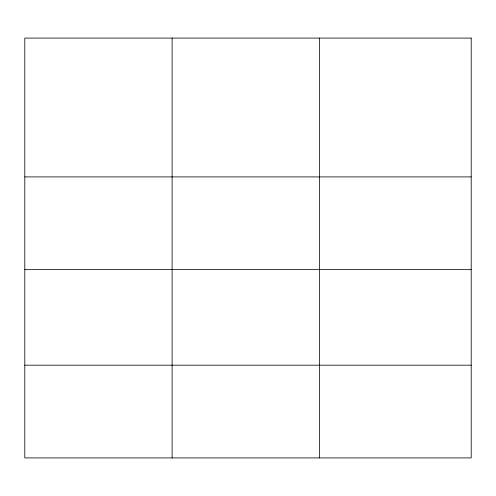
<?xml version="1.0" encoding="UTF-8"?>
<svg xmlns="http://www.w3.org/2000/svg" width="496" height="496" viewBox="0 0 496 496"><rect width="100%" height="100%" fill="white"/><g stroke="black" fill="none" stroke-linecap="round" stroke-linejoin="round"><path stroke-width="0.74" d="M24.8 176.911L471.2 176.911M24.8 269.638L471.2 269.638M24.8 365.18L471.2 365.18M319.424 38.087L319.424 457.913M172.112 38.087L172.112 457.913M471.2 38.087L24.8 38.087L24.8 457.913L471.2 457.913L471.2 38.087"/></g></svg>
